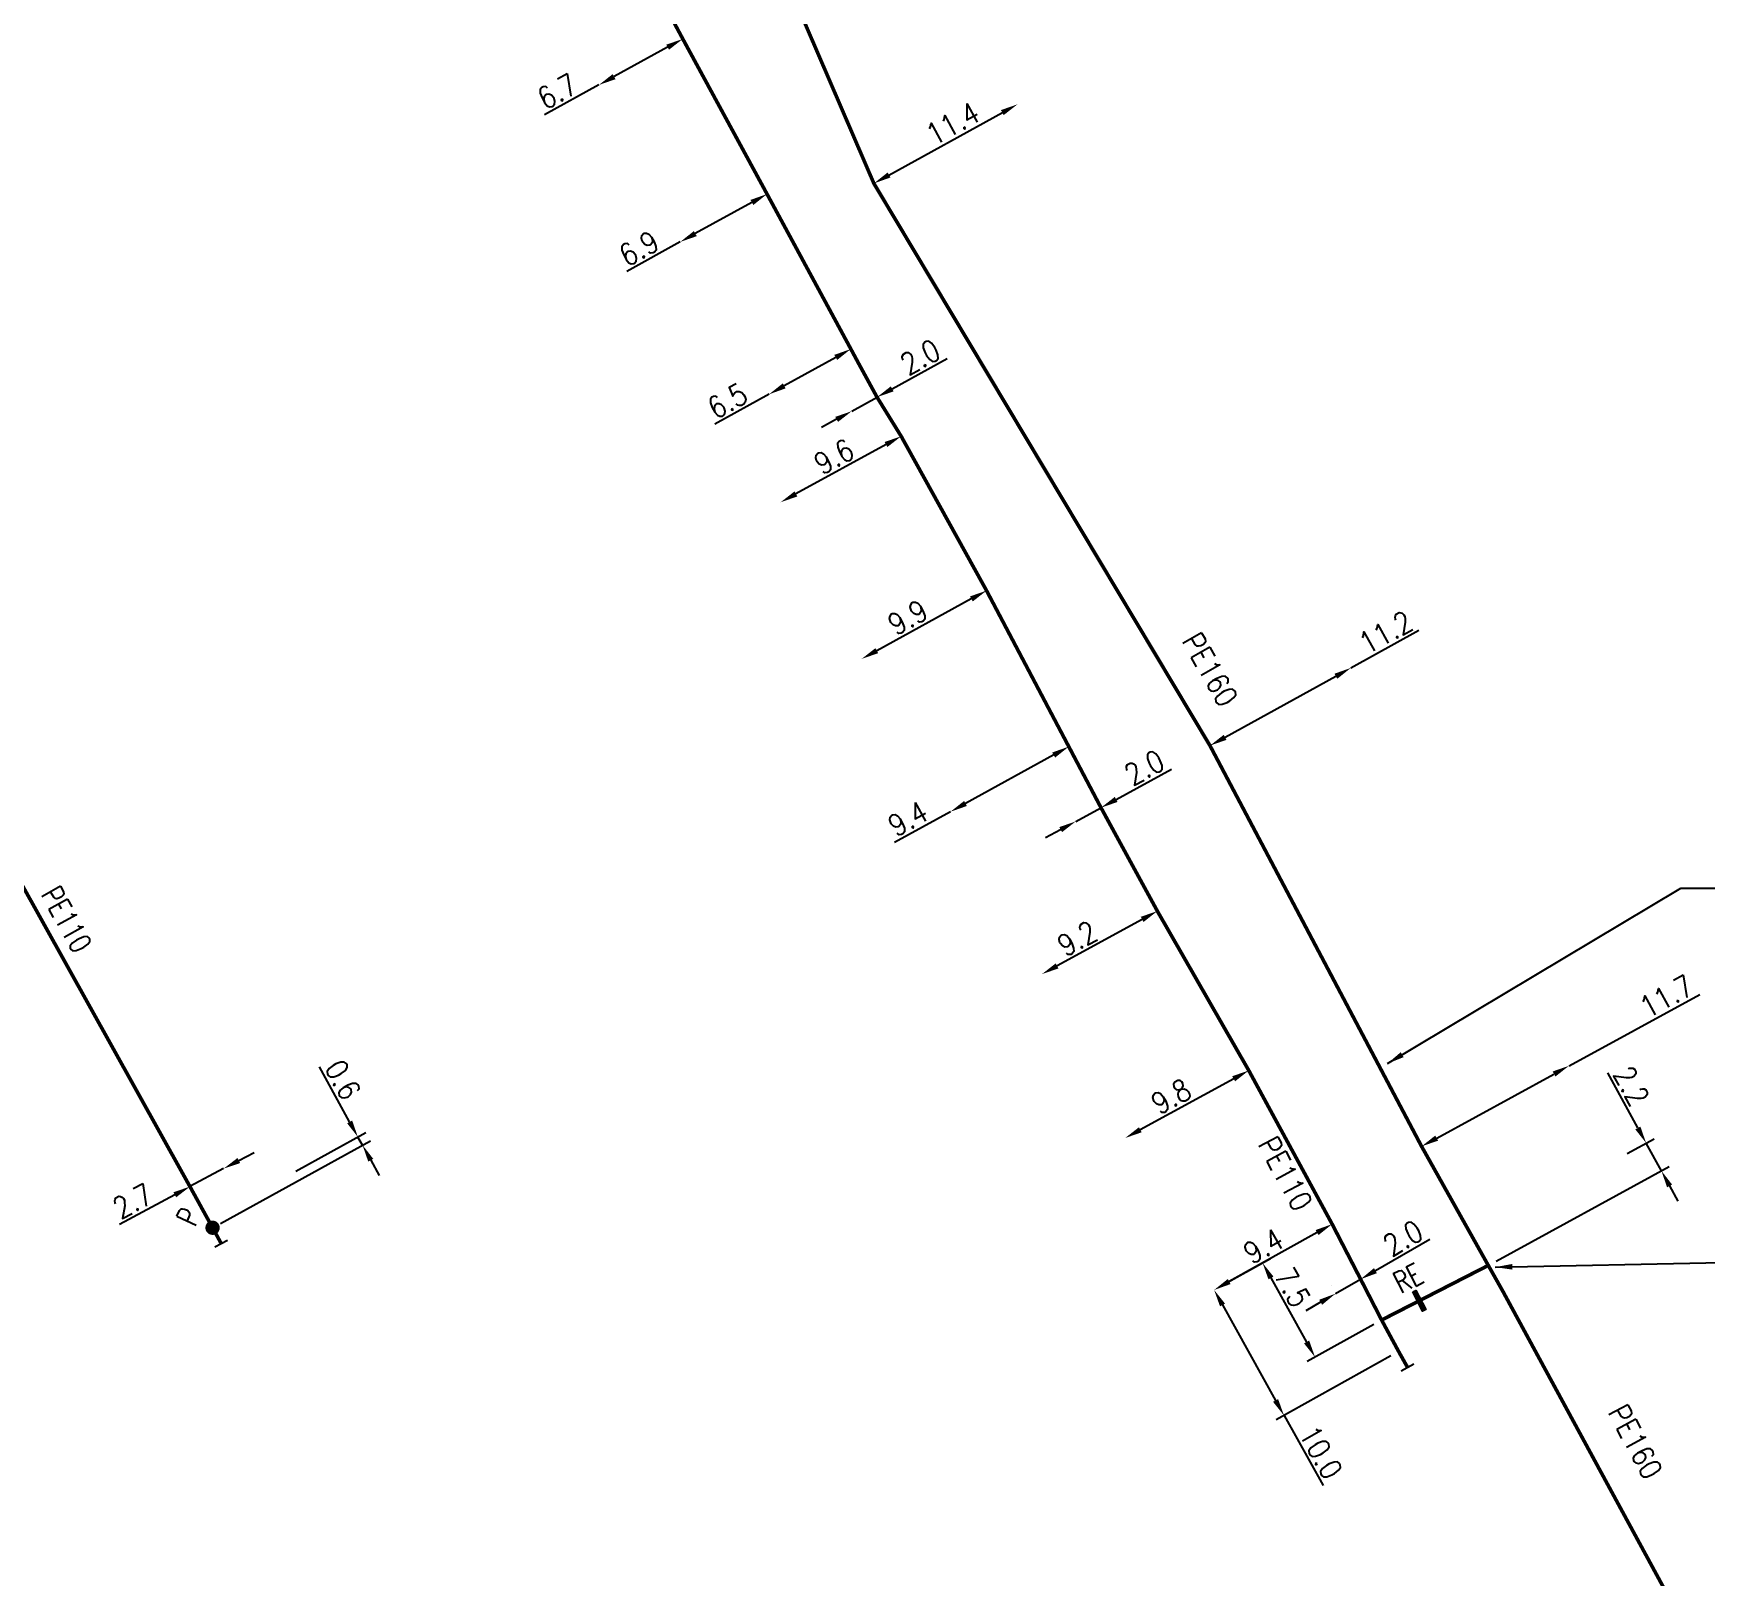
# Model space of a CAD drawing. Header units: millimetres. Extents: x 150998 to 151977, y 126997 to 128005.
# Drawn here: x 151283.3 to 151399.6, y 127257.4 to 127364.7 of the extents above; entities that cross this region are included whole.
import ezdxf
from ezdxf.enums import TextEntityAlignment as Align

# ---------------------------------------------------------------- set-up
doc = ezdxf.new("R2010")
doc.units = ezdxf.units.MM
doc.header["$PDMODE"] = 34
doc.linetypes.add('L_100_PE', pattern=[14, 10, -1.5, 1, -1.5])
doc.layers.get('0').update_dxf_attribs({"linetype": 'CONTINUOUS'})
doc.layers.get('DEFPOINTS').update_dxf_attribs({"linetype": 'CONTINUOUS'})
for name, color, linetype in [('L_140', 3, 'CONTINUOUS'), ('L_300', 7, 'CONTINUOUS'), ('L_340', 7, 'CONTINUOUS')]:
    doc.layers.add(name, color=color, linetype=linetype)
doc.styles.add('G_ROMANS', font='ROMANS.SHX', dxfattribs={"width": 0.75})
doc.styles.get("Standard").update_dxf_attribs({"font": 'romans.shx', "width": 0.85})
doc.dimstyles.get("Standard").update_dxf_attribs({"dimtxt": 1.5, "dimasz": 1.2, "dimexe": 0.625, "dimexo": 0.625, "dimgap": 0.25, "dimtad": 1, "dimdec": 1, "dimzin": 0, "dimdsep": 46, "dimtxsty": 'Standard', "dimcen": -0.5, "dimadec": 0, "dimazin": 0, "dimtfac": 1, "dimtdec": 1, "dimtmove": 0, "dimatfit": 3, "dimfxl": 0, "dimtolj": 1, "dimtzin": 0, "dimarcsym": 0})

# ---------------------------------------------------------------- blocks, each defined once
blk = doc.blocks.new('*D565')
at = {"layer": 'DEFPOINTS', "color": 0, "linetype": 'Continuous', "transparency": 16777216}
for p in [(151351.77, 127359.77), (151351.77, 127359.77), (151341.78, 127354.27)]:
    blk.add_point(p, dxfattribs=at)
at = {"layer": 'L_140', "color": 0, "linetype": 'Continuous', "lineweight": -2, "transparency": 16777216}
blk.add_line((151342.83, 127354.85), (151350.72, 127359.2), dxfattribs=at)
at = {"layer": 'L_140', "color": 0, "linetype": 'Continuous', "transparency": 16777216}
for points in [[(151350.62, 127359.37), (151350.81, 127359.02), (151351.77, 127359.77)], [(151342.74, 127355.03), (151342.93, 127354.68), (151341.78, 127354.27)]]:
    blk.add_solid(points, dxfattribs=at)
at = {"layer": 'L_140', "color": 0, "linetype": 'Continuous', "transparency": 16777216, "insert": (151347.27, 127358.44), "char_height": 1.5, "attachment_point": 5, "rotation": 28.8538}
blk.add_mtext('\\A1;11.4', dxfattribs=at)
blk = doc.blocks.new('*D567')
at = {"layer": 'DEFPOINTS', "color": 0, "linetype": 'Continuous', "transparency": 16777216}
for p in [(151367.86, 127292.56), (151359.26, 127287.86), (151359.26, 127287.86)]:
    blk.add_point(p, dxfattribs=at)
at = {"layer": 'L_140', "color": 0, "linetype": 'Continuous', "lineweight": -2, "transparency": 16777216}
blk.add_line((151366.81, 127291.98), (151360.31, 127288.44), dxfattribs=at)
at = {"layer": 'L_140', "color": 0, "linetype": 'Continuous', "transparency": 16777216}
for points in [[(151366.71, 127292.16), (151366.91, 127291.81), (151367.86, 127292.56)], [(151360.22, 127288.61), (151360.41, 127288.26), (151359.26, 127287.86)]]:
    blk.add_solid(points, dxfattribs=at)
at = {"layer": 'L_140', "color": 0, "linetype": 'Continuous', "transparency": 16777216, "insert": (151362.46, 127290.75), "char_height": 1.5, "attachment_point": 5, "rotation": 28.6111}
blk.add_mtext('\\A1;9.8', dxfattribs=at)
blk = doc.blocks.new('*D568')
at = {"layer": 'DEFPOINTS', "color": 0, "linetype": 'Continuous', "transparency": 16777216}
for p in [(151361.5, 127303.65), (151353.47, 127299.26), (151353.47, 127299.26)]:
    blk.add_point(p, dxfattribs=at)
at = {"layer": 'L_140', "color": 0, "linetype": 'Continuous', "lineweight": -2, "transparency": 16777216}
blk.add_line((151360.45, 127303.07), (151354.52, 127299.84), dxfattribs=at)
at = {"layer": 'L_140', "color": 0, "linetype": 'Continuous', "transparency": 16777216}
for points in [[(151360.35, 127303.25), (151360.54, 127302.89), (151361.5, 127303.65)], [(151354.43, 127300.01), (151354.62, 127299.66), (151353.47, 127299.26)]]:
    blk.add_solid(points, dxfattribs=at)
at = {"layer": 'L_140', "color": 0, "linetype": 'Continuous', "transparency": 16777216, "insert": (151355.93, 127301.74), "char_height": 1.5, "attachment_point": 5, "rotation": 28.6111}
blk.add_mtext('\\A1;9.2', dxfattribs=at)
blk = doc.blocks.new('*D569')
at = {"layer": 'DEFPOINTS', "color": 0, "linetype": 'Continuous', "transparency": 16777216}
for p in [(151357.58, 127310.84), (151355.83, 127309.89), (151355.83, 127309.89)]:
    blk.add_point(p, dxfattribs=at)
at = {"layer": 'L_140', "color": 0, "linetype": 'Continuous', "lineweight": -2, "transparency": 16777216}
for p, q in [((151358.64, 127311.42), (151362.48, 127313.51)), ((151355.83, 127309.89), (151357.58, 127310.84)), ((151354.77, 127309.31), (151353.72, 127308.74))]:
    blk.add_line(p, q, dxfattribs=at)
at = {"layer": 'L_140', "color": 0, "linetype": 'Continuous', "transparency": 16777216}
for points in [[(151358.54, 127311.59), (151358.73, 127311.24), (151357.58, 127310.84)], [(151354.68, 127309.49), (151354.87, 127309.14), (151355.83, 127309.89)]]:
    blk.add_solid(points, dxfattribs=at)
at = {"layer": 'L_140', "color": 0, "linetype": 'Continuous', "transparency": 16777216, "insert": (151360.6, 127313.63), "char_height": 1.5, "attachment_point": 5, "rotation": 28.5695}
blk.add_mtext('\\A1;2.0', dxfattribs=at)
blk = doc.blocks.new('*D570')
at = {"layer": 'DEFPOINTS', "color": 0, "linetype": 'Continuous', "transparency": 16777216}
for p in [(151355.34, 127315.09), (151347.11, 127310.56), (151347.11, 127310.56)]:
    blk.add_point(p, dxfattribs=at)
at = {"layer": 'L_140', "color": 0, "linetype": 'Continuous', "lineweight": -2, "transparency": 16777216}
for p, q in [((151354.29, 127314.51), (151348.16, 127311.14)), ((151347.11, 127310.56), (151343.22, 127308.42))]:
    blk.add_line(p, q, dxfattribs=at)
at = {"layer": 'L_140', "color": 0, "linetype": 'Continuous', "transparency": 16777216}
for points in [[(151354.19, 127314.68), (151354.39, 127314.33), (151355.34, 127315.09)], [(151348.06, 127311.31), (151348.25, 127310.96), (151347.11, 127310.56)]]:
    blk.add_solid(points, dxfattribs=at)
at = {"layer": 'L_140', "color": 0, "linetype": 'Continuous', "transparency": 16777216, "insert": (151344.16, 127310.08), "char_height": 1.5, "attachment_point": 5, "rotation": 28.8153}
blk.add_mtext('\\A1;9.4', dxfattribs=at)
blk = doc.blocks.new('*D571')
at = {"layer": 'DEFPOINTS', "color": 0, "linetype": 'Continuous', "transparency": 16777216}
for p in [(151349.62, 127325.94), (151340.93, 127321.19), (151340.93, 127321.19)]:
    blk.add_point(p, dxfattribs=at)
at = {"layer": 'L_140', "color": 0, "linetype": 'Continuous', "lineweight": -2, "transparency": 16777216}
blk.add_line((151348.56, 127325.37), (151341.99, 127321.76), dxfattribs=at)
at = {"layer": 'L_140', "color": 0, "linetype": 'Continuous', "transparency": 16777216}
for points in [[(151348.47, 127325.54), (151348.66, 127325.19), (151349.62, 127325.94)], [(151341.89, 127321.94), (151342.08, 127321.59), (151340.93, 127321.19)]]:
    blk.add_solid(points, dxfattribs=at)
at = {"layer": 'L_140', "color": 0, "linetype": 'Continuous', "transparency": 16777216, "insert": (151344.14, 127324.08), "char_height": 1.5, "attachment_point": 5, "rotation": 28.7214}
blk.add_mtext('\\A1;9.9', dxfattribs=at)
blk = doc.blocks.new('*D572')
at = {"layer": 'DEFPOINTS', "color": 0, "linetype": 'Continuous', "transparency": 16777216}
for p in [(151343.68, 127336.68), (151335.3, 127332.09), (151335.3, 127332.09)]:
    blk.add_point(p, dxfattribs=at)
at = {"layer": 'L_140', "color": 0, "linetype": 'Continuous', "lineweight": -2, "transparency": 16777216}
blk.add_line((151342.63, 127336.1), (151336.36, 127332.67), dxfattribs=at)
at = {"layer": 'L_140', "color": 0, "linetype": 'Continuous', "transparency": 16777216}
for points in [[(151342.53, 127336.28), (151342.72, 127335.93), (151343.68, 127336.68)], [(151336.26, 127332.84), (151336.45, 127332.49), (151335.3, 127332.09)]]:
    blk.add_solid(points, dxfattribs=at)
at = {"layer": 'L_140', "color": 0, "linetype": 'Continuous', "transparency": 16777216, "insert": (151339.01, 127335.26), "char_height": 1.5, "attachment_point": 5, "rotation": 28.7214}
blk.add_mtext('\\A1;9.6', dxfattribs=at)
blk = doc.blocks.new('*D573')
at = {"layer": 'DEFPOINTS', "color": 0, "linetype": 'Continuous', "transparency": 16777216}
for p in [(151342, 127339.4), (151340.25, 127338.43), (151340.25, 127338.43)]:
    blk.add_point(p, dxfattribs=at)
at = {"layer": 'L_140', "color": 0, "linetype": 'Continuous', "lineweight": -2, "transparency": 16777216}
for p, q in [((151343.05, 127339.97), (151346.88, 127342.08)), ((151340.25, 127338.43), (151342, 127339.4)), ((151339.19, 127337.86), (151338.14, 127337.28))]:
    blk.add_line(p, q, dxfattribs=at)
at = {"layer": 'L_140', "color": 0, "linetype": 'Continuous', "transparency": 16777216}
for points in [[(151342.96, 127340.15), (151343.15, 127339.8), (151342, 127339.4)], [(151339.1, 127338.03), (151339.29, 127337.68), (151340.25, 127338.43)]]:
    blk.add_solid(points, dxfattribs=at)
at = {"layer": 'L_140', "color": 0, "linetype": 'Continuous', "transparency": 16777216, "insert": (151345.01, 127342.19), "char_height": 1.5, "attachment_point": 5, "rotation": 28.7563}
blk.add_mtext('\\A1;2.0', dxfattribs=at)
blk = doc.blocks.new('*D574')
at = {"layer": 'DEFPOINTS', "color": 0, "linetype": 'Continuous', "transparency": 16777216}
for p in [(151340.18, 127342.75), (151334.49, 127339.6), (151334.49, 127339.6)]:
    blk.add_point(p, dxfattribs=at)
at = {"layer": 'L_140', "color": 0, "linetype": 'Continuous', "lineweight": -2, "transparency": 16777216}
for p, q in [((151339.13, 127342.17), (151335.54, 127340.18)), ((151334.49, 127339.6), (151330.72, 127337.51))]:
    blk.add_line(p, q, dxfattribs=at)
at = {"layer": 'L_140', "color": 0, "linetype": 'Continuous', "transparency": 16777216}
for points in [[(151339.03, 127342.34), (151339.23, 127341.99), (151340.18, 127342.75)], [(151335.45, 127340.36), (151335.64, 127340.01), (151334.49, 127339.6)]]:
    blk.add_solid(points, dxfattribs=at)
at = {"layer": 'L_140', "color": 0, "linetype": 'Continuous', "transparency": 16777216, "insert": (151331.6, 127339.14), "char_height": 1.5, "attachment_point": 5, "rotation": 28.9949}
blk.add_mtext('\\A1;6.5', dxfattribs=at)
blk = doc.blocks.new('*D575')
at = {"layer": 'DEFPOINTS', "color": 0, "linetype": 'Continuous', "transparency": 16777216}
for p in [(151334.35, 127353.53), (151328.31, 127350.2), (151328.31, 127350.2)]:
    blk.add_point(p, dxfattribs=at)
at = {"layer": 'L_140', "color": 0, "linetype": 'Continuous', "lineweight": -2, "transparency": 16777216}
for p, q in [((151333.3, 127352.95), (151329.36, 127350.78)), ((151328.31, 127350.2), (151324.59, 127348.14))]:
    blk.add_line(p, q, dxfattribs=at)
at = {"layer": 'L_140', "color": 0, "linetype": 'Continuous', "transparency": 16777216}
for points in [[(151333.2, 127353.12), (151333.4, 127352.77), (151334.35, 127353.53)], [(151329.26, 127350.95), (151329.46, 127350.6), (151328.31, 127350.2)]]:
    blk.add_solid(points, dxfattribs=at)
at = {"layer": 'L_140', "color": 0, "linetype": 'Continuous', "transparency": 16777216, "insert": (151325.44, 127349.75), "char_height": 1.5, "attachment_point": 5, "rotation": 28.8869}
blk.add_mtext('\\A1;6.9', dxfattribs=at)
blk = doc.blocks.new('*D576')
at = {"layer": 'DEFPOINTS', "color": 0, "linetype": 'Continuous', "transparency": 16777216}
for p in [(151328.49, 127364.32), (151322.66, 127361.12), (151322.66, 127361.12)]:
    blk.add_point(p, dxfattribs=at)
at = {"layer": 'L_140', "color": 0, "linetype": 'Continuous', "lineweight": -2, "transparency": 16777216}
for p, q in [((151327.43, 127363.74), (151323.71, 127361.7)), ((151322.66, 127361.12), (151318.88, 127359.04))]:
    blk.add_line(p, q, dxfattribs=at)
at = {"layer": 'L_140', "color": 0, "linetype": 'Continuous', "transparency": 16777216}
for points in [[(151327.34, 127363.92), (151327.53, 127363.57), (151328.49, 127364.32)], [(151323.61, 127361.87), (151323.81, 127361.52), (151322.66, 127361.12)]]:
    blk.add_solid(points, dxfattribs=at)
at = {"layer": 'L_140', "color": 0, "linetype": 'Continuous', "transparency": 16777216, "insert": (151319.76, 127360.67), "char_height": 1.5, "attachment_point": 5, "rotation": 28.779}
blk.add_mtext('\\A1;6.7', dxfattribs=at)
blk = doc.blocks.new('*D590')
at = {"layer": 'DEFPOINTS', "color": 0, "linetype": 'Continuous', "transparency": 16777216}
for p in [(151305.89, 127287.93), (151301.02, 127285.25), (151295.78, 127281.62)]:
    blk.add_point(p, dxfattribs=at)
at = {"layer": 'L_340', "color": 0, "linetype": 'Continuous', "lineweight": -2, "transparency": 16777216}
for p, q in [((151305.31, 127288.99), (151303.21, 127292.81)), ((151296.33, 127281.92), (151306.76, 127287.67)), ((151301.57, 127285.55), (151306.44, 127288.24)), ((151306.21, 127287.37), (151305.89, 127287.93)), ((151306.79, 127286.31), (151307.37, 127285.26))]:
    blk.add_line(p, q, dxfattribs=at)
at = {"layer": 'L_340', "color": 0, "linetype": 'Continuous', "transparency": 16777216}
for points in [[(151305.49, 127289.08), (151305.14, 127288.89), (151305.89, 127287.93)], [(151306.96, 127286.41), (151306.61, 127286.22), (151306.21, 127287.37)]]:
    blk.add_solid(points, dxfattribs=at)
at = {"layer": 'L_340', "color": 0, "linetype": 'Continuous', "transparency": 16777216, "insert": (151304.85, 127291.91), "char_height": 1.5, "attachment_point": 5, "rotation": 298.8471}
blk.add_mtext('\\A1;0.6', dxfattribs=at)
blk = doc.blocks.new('*D591')
at = {"layer": 'DEFPOINTS', "color": 0, "linetype": 'Continuous', "transparency": 16777216}
for p in [(151296.55, 127285.73), (151296.55, 127285.73), (151294.21, 127284.48)]:
    blk.add_point(p, dxfattribs=at)
at = {"layer": 'L_140', "color": 0, "linetype": 'Continuous', "lineweight": -2, "transparency": 16777216}
for p, q in [((151297.61, 127286.29), (151298.67, 127286.86)), ((151296.55, 127285.73), (151294.21, 127284.48)), ((151293.15, 127283.91), (151289.3, 127281.85))]:
    blk.add_line(p, q, dxfattribs=at)
at = {"layer": 'L_140', "color": 0, "linetype": 'Continuous', "transparency": 16777216}
for points in [[(151297.51, 127286.47), (151297.7, 127286.12), (151296.55, 127285.73)], [(151293.06, 127284.09), (151293.25, 127283.74), (151294.21, 127284.48)]]:
    blk.add_solid(points, dxfattribs=at)
at = {"layer": 'L_140', "color": 0, "linetype": 'Continuous', "transparency": 16777216, "insert": (151290.23, 127283.48), "char_height": 1.5, "attachment_point": 5, "rotation": 28.1297}
blk.add_mtext('\\A1;2.7', dxfattribs=at)
blk = doc.blocks.new('L_300_12')
at = {"color": 0, "linetype": 'Continuous', "const_width": 0.497, "flags": 128}
blk.add_lwpolyline([(-0.25, 0, 1), (0.25, 0, 1)], format="xyb", close=True, dxfattribs=at)
at = {"color": 0, "linetype": 'Continuous', "style": 'G_ROMANS', "width": 0.75}
blk.add_text('P', height=1.5, dxfattribs=at).set_placement((0, 1.85), align=Align.MIDDLE)
at = {"color": 0, "linetype": 'Continuous', "style": 'G_ROMANS', "width": 0.75, "flags": 3}
for tag, p in [('DEF_LEG', (0, -5)), ('DEF_COUP', (0, -7.5)), ('DEF_TYPE', (0, -10))]:
    blk.add_attdef(tag, text='', height=1.2, dxfattribs=at).set_placement(p, align=Align.MIDDLE)
blk = doc.blocks.new('L_340_07')
at = {"color": 0, "linetype": 'Continuous', "const_width": 0.25, "flags": 128}
blk.add_lwpolyline([(0, 0), (1.25, 0)], dxfattribs=at)
at = {"color": 0, "linetype": 'Continuous', "flags": 128}
blk.add_lwpolyline([(1.25, -0.5), (1.25, 0.5)], dxfattribs=at)
at = {"color": 0, "linetype": 'Continuous', "style": 'G_ROMANS', "width": 0.75, "flags": 3}
for tag, p in [('DEF_LEG', (0.72, -3.47)), ('DEF_COUP', (0.72, -5.97)), ('DEF_TYPE', (0.72, -8.47))]:
    blk.add_attdef(tag, text='', height=1.2, dxfattribs=at).set_placement(p, align=Align.MIDDLE)
blk = doc.blocks.new('*D760')
at = {"layer": 'DEFPOINTS', "color": 0, "linetype": 'Continuous', "transparency": 16777216}
for p in [(151390.14, 127292.89), (151390.14, 127292.89), (151379.88, 127287.28)]:
    blk.add_point(p, dxfattribs=at)
at = {"layer": 'L_140', "color": 0, "linetype": 'Continuous', "lineweight": -2, "transparency": 16777216}
for p, q in [((151390.14, 127292.89), (151399.23, 127297.85)), ((151380.93, 127287.85), (151389.09, 127292.31))]:
    blk.add_line(p, q, dxfattribs=at)
at = {"layer": 'L_140', "color": 0, "linetype": 'Continuous', "transparency": 16777216}
for points in [[(151389, 127292.49), (151389.19, 127292.14), (151390.14, 127292.89)], [(151380.83, 127288.03), (151381.03, 127287.68), (151379.88, 127287.28)]]:
    blk.add_solid(points, dxfattribs=at)
at = {"layer": 'L_140', "color": 0, "linetype": 'Continuous', "transparency": 16777216, "insert": (151396.91, 127297.72), "char_height": 1.5, "attachment_point": 5, "rotation": 28.6562}
blk.add_mtext('\\A1;11.7', dxfattribs=at)
blk = doc.blocks.new('*D761')
at = {"layer": 'DEFPOINTS', "color": 0, "linetype": 'Continuous', "transparency": 16777216}
for p in [(151395.5, 127287.51), (151393.64, 127286.49), (151384.52, 127279)]:
    blk.add_point(p, dxfattribs=at)
at = {"layer": 'L_140', "color": 0, "linetype": 'Continuous', "lineweight": -2, "transparency": 16777216}
for p, q in [((151394.93, 127288.56), (151392.83, 127292.4)), ((151394.19, 127286.79), (151396.05, 127287.81)), ((151396.56, 127285.58), (151395.5, 127287.51)), ((151385.07, 127279.3), (151397.1, 127285.88)), ((151397.13, 127284.53), (151397.71, 127283.47))]:
    blk.add_line(p, q, dxfattribs=at)
at = {"layer": 'L_140', "color": 0, "linetype": 'Continuous', "transparency": 16777216}
for points in [[(151395.1, 127288.66), (151394.75, 127288.46), (151395.5, 127287.51)], [(151397.31, 127284.62), (151396.96, 127284.43), (151396.56, 127285.58)]]:
    blk.add_solid(points, dxfattribs=at)
at = {"layer": 'L_140', "color": 0, "linetype": 'Continuous', "transparency": 16777216, "insert": (151394.47, 127291.48), "char_height": 1.5, "attachment_point": 5, "rotation": 298.6562}
blk.add_mtext('\\A1;2.2', dxfattribs=at)
blk = doc.blocks.new('*D762')
at = {"layer": 'DEFPOINTS', "color": 0, "linetype": 'Continuous', "transparency": 16777216}
for p in [(151368.82, 127279.17), (151365.45, 127277.29), (151377.1, 127275.2)]:
    blk.add_point(p, dxfattribs=at)
at = {"layer": 'L_140', "color": 0, "linetype": 'Continuous', "lineweight": -2, "transparency": 16777216}
for p, q in [((151365.99, 127277.6), (151369.37, 127279.48)), ((151371.89, 127273.67), (151369.41, 127278.13)), ((151376.55, 127274.89), (151371.93, 127272.32))]:
    blk.add_line(p, q, dxfattribs=at)
at = {"layer": 'L_140', "color": 0, "linetype": 'Continuous', "transparency": 16777216}
for points in [[(151369.58, 127278.22), (151369.23, 127278.03), (151368.82, 127279.17)], [(151372.06, 127273.77), (151371.71, 127273.57), (151372.47, 127272.62)]]:
    blk.add_solid(points, dxfattribs=at)
at = {"layer": 'L_140', "color": 0, "linetype": 'Continuous', "transparency": 16777216, "insert": (151370.91, 127277.47), "char_height": 1.5, "attachment_point": 5, "rotation": 299.1161}
blk.add_mtext('\\A1;7.5', dxfattribs=at)
blk = doc.blocks.new('*D763')
at = {"layer": 'DEFPOINTS', "color": 0, "linetype": 'Continuous', "transparency": 16777216}
for p in [(151365.45, 127277.29), (151365.45, 127277.29), (151378.29, 127273)]:
    blk.add_point(p, dxfattribs=at)
at = {"layer": 'L_340', "color": 0, "linetype": 'Continuous', "lineweight": -2, "transparency": 16777216}
for p, q in [((151366.03, 127276.25), (151369.73, 127269.61)), ((151377.74, 127272.7), (151369.77, 127268.25)), ((151370.31, 127268.56), (151373.03, 127263.68))]:
    blk.add_line(p, q, dxfattribs=at)
at = {"layer": 'L_340', "color": 0, "linetype": 'Continuous', "transparency": 16777216}
for points in [[(151366.21, 127276.34), (151365.86, 127276.15), (151365.45, 127277.29)], [(151369.9, 127269.7), (151369.55, 127269.51), (151370.31, 127268.56)]]:
    blk.add_solid(points, dxfattribs=at)
at = {"layer": 'L_340', "color": 0, "linetype": 'Continuous', "transparency": 16777216, "insert": (151372.88, 127266), "char_height": 1.5, "attachment_point": 5, "rotation": 299.1161}
blk.add_mtext('\\A1;10.0', dxfattribs=at)
blk = doc.blocks.new('*D764')
at = {"layer": 'DEFPOINTS', "color": 0, "linetype": 'Continuous', "transparency": 16777216}
for p in [(151373.9, 127277.04), (151373.9, 127277.04), (151375.64, 127278.04)]:
    blk.add_point(p, dxfattribs=at)
at = {"layer": 'L_140', "color": 0, "linetype": 'Continuous', "lineweight": -2, "transparency": 16777216}
for p, q in [((151376.67, 127278.64), (151380.46, 127280.83)), ((151375.32, 127278.58), (151375.32, 127278.58)), ((151373.59, 127277.58), (151373.59, 127277.58)), ((151373.9, 127277.04), (151375.64, 127278.04)), ((151372.86, 127276.44), (151371.83, 127275.84))]:
    blk.add_line(p, q, dxfattribs=at)
at = {"layer": 'L_140', "color": 0, "linetype": 'Continuous', "transparency": 16777216}
for points in [[(151376.57, 127278.81), (151376.77, 127278.46), (151375.64, 127278.04)], [(151372.76, 127276.61), (151372.96, 127276.26), (151373.9, 127277.04)]]:
    blk.add_solid(points, dxfattribs=at)
at = {"layer": 'L_140', "color": 0, "linetype": 'Continuous', "transparency": 16777216, "insert": (151378.59, 127280.9), "char_height": 1.5, "attachment_point": 5, "rotation": 30.0225}
blk.add_mtext('\\A1;2.0', dxfattribs=at)
blk = doc.blocks.new('*D765')
at = {"layer": 'DEFPOINTS', "color": 0, "linetype": 'Continuous', "transparency": 16777216}
for p in [(151373.66, 127281.87), (151365.45, 127277.29), (151365.45, 127277.29)]:
    blk.add_point(p, dxfattribs=at)
at = {"layer": 'L_140', "color": 0, "linetype": 'Continuous', "lineweight": -2, "transparency": 16777216}
blk.add_line((151372.61, 127281.28), (151366.5, 127277.88), dxfattribs=at)
at = {"layer": 'L_140', "color": 0, "linetype": 'Continuous', "transparency": 16777216}
for points in [[(151372.51, 127281.46), (151372.71, 127281.11), (151373.66, 127281.87)], [(151366.4, 127278.05), (151366.59, 127277.7), (151365.45, 127277.29)]]:
    blk.add_solid(points, dxfattribs=at)
at = {"layer": 'L_140', "color": 0, "linetype": 'Continuous', "transparency": 16777216, "insert": (151368.88, 127280.35), "char_height": 1.5, "attachment_point": 5, "rotation": 29.1161}
blk.add_mtext('\\A1;9.4', dxfattribs=at)
blk = doc.blocks.new('*D915')
at = {"layer": 'DEFPOINTS', "color": 0, "linetype": 'Continuous', "transparency": 16777216}
for p in [(151374.97, 127320.57), (151374.97, 127320.57), (151365.16, 127315.16)]:
    blk.add_point(p, dxfattribs=at)
at = {"layer": 'L_140', "color": 0, "linetype": 'Continuous', "lineweight": -2, "transparency": 16777216}
for p, q in [((151374.97, 127320.57), (151379.7, 127323.18)), ((151366.21, 127315.74), (151373.92, 127319.99))]:
    blk.add_line(p, q, dxfattribs=at)
at = {"layer": 'L_140', "color": 0, "linetype": 'Continuous', "transparency": 16777216}
for points in [[(151373.82, 127320.16), (151374.02, 127319.81), (151374.97, 127320.57)], [(151366.12, 127315.91), (151366.31, 127315.56), (151365.16, 127315.16)]]:
    blk.add_solid(points, dxfattribs=at)
at = {"layer": 'L_140', "color": 0, "linetype": 'Continuous', "transparency": 16777216, "insert": (151377.38, 127323.04), "char_height": 1.5, "attachment_point": 5, "rotation": 28.8843}
blk.add_mtext('\\A1;11.2', dxfattribs=at)
blk = doc.blocks.new('L_340_21')
at = {"linetype": 'Continuous'}
blk.add_hatch(color=0, dxfattribs=at).paths.add_polyline_path([(0.125, 0.75), (-0.125, 0.75), (-0.125, -0.75), (0.125, -0.75)])
at = {"color": 0, "linetype": 'Continuous'}
blk.add_lwpolyline([(-0.125, 0.75), (0.125, 0.75), (0.125, -0.75), (-0.125, -0.75)], close=True, dxfattribs=at)
at = {"color": 0, "linetype": 'Continuous', "width": 0.75}
for tag, height, flags, p in [('RE', 1.5, 8, (0, 3)), ('DEF_LEG', 1.2, 3, (0, -5)), ('DEF_COUP', 1.2, 3, (0, -7.5)), ('DEF_TYPE', 1.2, 3, (0, -10))]:
    blk.add_attdef(tag, text='', height=height, dxfattribs=dict(at, flags=flags)).set_placement(p, align=Align.MIDDLE)

msp = doc.modelspace()

# ---------------------------------------------------------------- linework, layer by layer
at = {"layer": 'L_140', "linetype": 'L_100_PE', "flags": 128}
for points in [[(151459.28, 127143.74, 0.25, 0.25, 0), (151459.28, 127143.74, 0.25, 0.25, 0), (151415.83, 127222.51, 0.25, 0.25, 0), (151415.83, 127222.51, 0.25, 0.25, 0), (151401.2, 127248.36, 0.25, 0.25, 0), (151400.82, 127249.02, 0.25, 0.25, 0), (151385.55, 127277.17, 0.25, 0.25, 0), (151384.52, 127279, 0.25, 0.25, 0), (151379.88, 127287.28, 0.25, 0.25, 0), (151365.16, 127315.16, 0.25, 0.25, 0), (151341.78, 127354.27, 0.25, 0.25, 0), (151334.71, 127370.7, 0.25, 0.25, 0), (151331.55, 127375.89, 0.25, 0.25, 0), (151331.55, 127375.89, 0.25, 0.25, 0), (151329.98, 127378.74, 0.25, 0.25, 0), (151329.41, 127378.43, 0.25, 0.25, 0), (151329.01, 127379.16, 0.25, 0.25, 0), (151319.8, 127396.02, 0.25, 0.25, 0), (151313.21, 127408.01, 0.25, 0.25, 0), (151302.44, 127426.68, 0.25, 0.25, 0), (151298.34, 127434.79, 0.25, 0.25, 0), (151286.73, 127457.82, 0.25, 0.25, 0), (151278.67, 127472.77, 0.25, 0.25, 0), (151270.8, 127488.27, 0.25, 0.25, 0), (151255.34, 127516.84, 0.25, 0.25, 0), (151239.15, 127546.8, 0.25, 0.25, 0), (151226.82, 127569.13, 0.25, 0.25, 0), (151216.58, 127587.94, 0.25, 0.25, 0), (151216.58, 127587.94, 0.25, 0.25, 0), (151216.58, 127587.94, 0.25, 0.25, 0), (151208.7, 127602.22, 0.25, 0.25, 0), (151207.88, 127603.73, 0.25, 0.25, 0), (151208.63, 127604.13, 0.25, 0.25, 0), (151208.33, 127604.69, 0, 0, 0)], [(151311.75, 127394.55, 0.25, 0.25, 0), (151313.31, 127391.87, 0.25, 0.25, 0), (151319.22, 127381.1, 0.25, 0.25, 0), (151325.22, 127370.42, 0.25, 0.25, 0), (151328.49, 127364.32, 0.25, 0.25, 0), (151334.35, 127353.53, 0.25, 0.25, 0), (151340.18, 127342.75, 0.25, 0.25, 0), (151340.81, 127341.58, 0.25, 0.25, 0), (151342, 127339.4, 0.25, 0.25, 0), (151343.68, 127336.68, 0.25, 0.25, 0), (151349.62, 127325.94, 0.25, 0.25, 0), (151355.34, 127315.09, 0.25, 0.25, 0), (151357.58, 127310.84, 0.25, 0.25, 0), (151361.5, 127303.65, 0.25, 0.25, 0), (151367.86, 127292.56, 0.25, 0.25, 0), (151373.66, 127281.87, 0.25, 0.25, 0), (151375.64, 127278.04, 0.25, 0.25, 0), (151377.1, 127275.2, 0.25, 0.25, 0), (151378.29, 127273, 0, 0, 0)], [(151377.1, 127275.2, 0.25, 0.25, 0), (151379.72, 127276.54, 0.25, 0.25, 0), (151384.52, 127279, 0, 0, 0)]]:
    msp.add_lwpolyline(points, format="xyseb", dxfattribs=at)
at = {"layer": 'L_140', "linetype": 'L_100_PE', "const_width": 0.25, "flags": 128}
msp.add_lwpolyline([(151249.73, 127353.07), (151254.78, 127355.94), (151256.2, 127353.37), (151273.64, 127321.45), (151294.21, 127284.48), (151295.78, 127281.62)], dxfattribs=at)

# ---------------------------------------------------------------- block references
at = {"layer": 'L_300', "rotation": 65.11353692245007}
msp.add_blockref('L_300_12', (151295.78, 127281.62), dxfattribs=at)
at = {"layer": 'L_340'}
for p, rotation in [((151295.78, 127281.62), 298.8206843981481), ((151378.29, 127273), 299.308398239282)]:
    msp.add_blockref('L_340_07', p, dxfattribs=dict(at, rotation=rotation))
ref = msp.add_blockref('L_340_21', (151379.72, 127276.54), dxfattribs=dict(at, rotation=27.1457816030175))
ref.add_attrib('RE', 'RE', dxfattribs={"layer": '0', "color": 0, "linetype": 'Continuous', "height": 1.5, "rotation": 27.1458, "width": 0.75, "flags": 8}).set_placement((151378.94, 127278.12), align=Align.MIDDLE)

# ---------------------------------------------------------------- texts
at = {"layer": 'L_140', "linetype": 'Continuous', "width": 0.85}
msp.add_text('PE160', height=1.5, rotation=299.7212, dxfattribs=at).set_placement((151365.17, 127320.45), align=Align.MIDDLE)
at = {"layer": 'L_140', "linetype": 'Continuous'}
for s, rotation, width, p in [('PE110', 299.0884, 0.75, (151283.8, 127304.81)), ('PE110', 298.1584, 0.85, (151368.46, 127287.44)), ('PE160', 298.1584, 0.85, (151392.81, 127268.79))]:
    msp.add_text(s, height=1.5, rotation=rotation, dxfattribs=dict(at, width=width)).set_placement(p)

# ---------------------------------------------------------------- dimensions: what is measured, and where the dimension line sits
for base, p1, p2, angle, picture, middle in [((151322.657, 127361.1173), (151328.4856, 127364.3188), (151322.657, 127361.1173), 28.779, '*D576', (151320.242, 127359.7908)), ((151351.77, 127359.77), (151341.78, 127354.27), (151351.77, 127359.77), 208.8538, '*D565', (151347.75, 127357.56)), ((151328.31, 127350.2), (151334.35, 127353.53), (151328.31, 127350.2), 28.8869, '*D575', (151325.92, 127348.88)), ((151340.25, 127338.43), (151342, 127339.4), (151340.25, 127338.43), 28.7563, '*D573', (151345.49, 127341.31)), ((151334.49, 127339.6), (151340.18, 127342.75), (151334.49, 127339.6), 28.9949, '*D574', (151332.08, 127338.26)), ((151335.3, 127332.09), (151343.68, 127336.68), (151335.3, 127332.09), 28.7214, '*D572', (151339.49, 127334.38)), ((151340.93, 127321.19), (151349.62, 127325.94), (151340.93, 127321.19), 28.7214, '*D571', (151344.62, 127323.21)), ((151374.97, 127320.57), (151365.16, 127315.16), (151374.97, 127320.57), 208.8843, '*D915', (151377.86, 127322.16)), ((151347.11, 127310.56), (151355.34, 127315.09), (151347.11, 127310.56), 28.8153, '*D570', (151344.64, 127309.2)), ((151355.83, 127309.89), (151357.58, 127310.84), (151355.83, 127309.89), 28.5695, '*D569', (151361.08, 127312.75)), ((151353.47, 127299.26), (151361.5, 127303.65), (151353.47, 127299.26), 28.6111, '*D568', (151356.41, 127300.87)), ((151390.14, 127292.89), (151379.88, 127287.28), (151390.14, 127292.89), 208.6562, '*D760', (151397.39, 127296.85)), ((151359.26, 127287.86), (151367.86, 127292.56), (151359.26, 127287.86), 28.6111, '*D567', (151362.94, 127289.87)), ((151395.5, 127287.51), (151384.52, 127279), (151393.64, 127286.49), 298.6562, '*D761', (151393.59, 127291)), ((151296.54912, 127285.72685), (151294.21213, 127284.47746), (151296.54912, 127285.72685), 208.12971, '*D591', (151290.6972, 127282.59832)), ((151365.45, 127277.29), (151373.66, 127281.87), (151365.45, 127277.29), 29.1161, '*D765', (151369.37, 127279.48)), ((151373.9, 127277.04), (151375.64, 127278.04), (151373.9, 127277.04), 30.0225, '*D764', (151379.09, 127280.03)), ((151368.82, 127279.17), (151377.1, 127275.2), (151365.45, 127277.29), 299.1161, '*D762', (151370.04, 127276.99))]:
    dim = msp.add_linear_dim(base=base, p1=p1, p2=p2, angle=angle, dimstyle='Standard', dxfattribs=at)
    dim.commit()
    dim.dimension.update_dxf_attribs({"geometry": picture, "text_midpoint": middle, "dimtype": 160})
at = {"layer": 'L_340', "linetype": 'Continuous'}
for base, p1, p2, angle, picture, middle in [((151305.894, 127287.9348), (151295.7826, 127281.6232), (151301.023, 127285.2518), 298.8471, '*D590', (151303.971, 127291.426)), ((151365.45, 127277.29), (151378.29, 127273), (151365.45, 127277.29), 299.1161, '*D763', (151372.01, 127265.51))]:
    dim = msp.add_linear_dim(base=base, p1=p1, p2=p2, angle=angle, dimstyle='Standard', dxfattribs=at)
    dim.commit()
    dim.dimension.update_dxf_attribs({"geometry": picture, "text_midpoint": middle, "dimtype": 160})

# ---------------------------------------------------------------- leaders
at = {"layer": 'L_140', "linetype": 'Continuous', "annotation_type": 0, "has_hookline": 1, "hookline_direction": 0, "text_width": 24.16}
msp.add_leader([(151377.5, 127293.04), (151397.92, 127305.25), (151399.12, 127305.25)], dimstyle='Standard', override={"dimgap": 0.25, "dimtad": 1}, dxfattribs=at)
at = {"layer": 'L_140', "linetype": 'Continuous', "annotation_type": 0, "has_hookline": 1, "hookline_direction": 0, "text_width": 5.71}
msp.add_leader([(151385, 127278.88), (151400.78, 127279.2)], dimstyle='Standard', dxfattribs=at)

doc.saveas('drawing.dxf')
